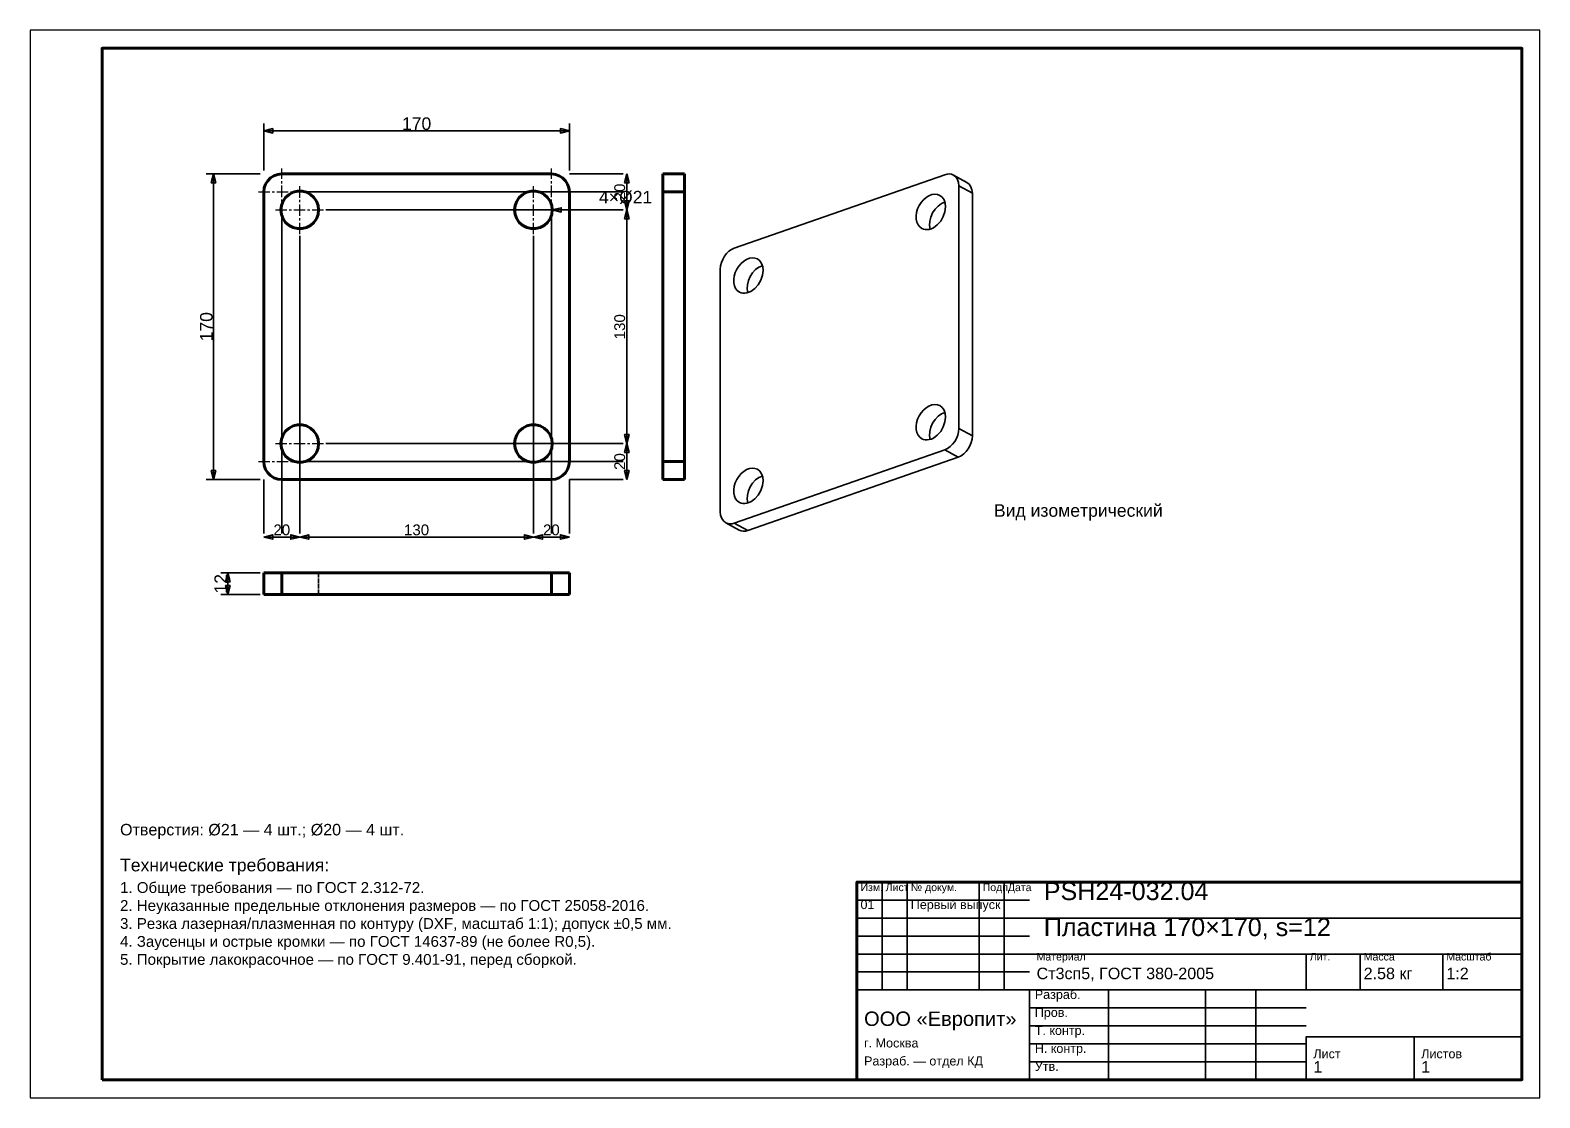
# Model space of a CAD drawing. Header units: millimetres. Extents: x 0 to 420, y 0 to 297.
import ezdxf
from ezdxf.enums import TextEntityAlignment as Align

# ---------------------------------------------------------------- set-up
doc = ezdxf.new("R2010")
doc.units = ezdxf.units.MM
doc.linetypes.add('CENTER', pattern=[5.08, 3.175, -0.635, 0.635, -0.635])
doc.linetypes.add('DASHED', pattern=[1.524, 1.27, -0.254])
doc.styles.add('GOST', font='Arial')

msp = doc.modelspace()

# ---------------------------------------------------------------- linework, layer by layer
at = {"color": 7, "lineweight": 35}
for p, q in [((65, 258), (65, 271)), ((65, 269), (150, 269)), ((150, 258), (150, 271)), ((64, 257), (49, 257)), ((51, 172), (51, 257)), ((150, 257), (165, 257)), ((165, 257), (164, 257)), ((166, 247), (166, 257)), ((77, 252), (165, 252)), ((152, 252), (165, 252)), ((70, 245), (70, 157)), ((82.25, 247), (165, 247)), ((145, 245), (145, 157)), ((145.25, 247), (157.25, 247)), ((147.25, 247), (165, 247)), ((157.25, 247), (162.25, 247)), ((165, 247), (164, 247)), ((165, 247), (164, 247)), ((166, 182), (166, 247)), ((75, 239.75), (75, 157)), ((140, 239.75), (140, 157)), ((82.25, 182), (165, 182)), ((147.25, 182), (165, 182)), ((165, 182), (164, 182)), ((165, 182), (164, 182)), ((166, 172), (166, 182)), ((77, 177), (165, 177)), ((152, 177), (165, 177)), ((75, 174.75), (75, 157)), ((140, 174.75), (140, 157)), ((64, 172), (49, 172)), ((65, 172), (65, 157)), ((70, 170), (70, 157)), ((145, 170), (145, 157)), ((150, 172), (150, 157)), ((150, 172), (165, 172)), ((165, 172), (164, 172)), ((65, 157), (65, 158)), ((65, 156), (75, 156)), ((75, 157), (75, 158)), ((75, 157), (75, 158)), ((75, 156), (140, 156)), ((140, 157), (140, 158)), ((140, 157), (140, 158)), ((140, 156), (150, 156)), ((150, 157), (150, 158)), ((64, 146), (53, 146)), ((55, 140), (55, 146)), ((64, 140), (53, 140)), ((237, 30), (237, 60)), ((244, 30), (244, 60)), ((264, 30), (264, 60)), ((271, 30), (271, 60)), ((230, 55), (278, 55)), ((230, 50), (278, 50)), ((278, 50), (415, 50)), ((230, 45), (278, 45)), ((230, 40), (278, 40)), ((278, 40), (415, 40)), ((355, 30), (355, 40)), ((370, 30), (370, 40)), ((393, 30), (393, 40)), ((230, 35), (278, 35)), ((230, 30), (278, 30)), ((278, 30), (415, 30)), ((300, 5), (300, 30)), ((327, 5), (327, 30)), ((341, 5), (341, 30)), ((278, 25), (355, 25)), ((278, 20), (355, 20)), ((355, 17), (415, 17)), ((278, 15), (355, 15)), ((278, 10), (355, 10))]:
    msp.add_line(p, q, dxfattribs=at)
at = {"color": 1, "lineweight": 70}
for p, q in [((67.83, 256.5), (66.88, 255.91)), ((68.89, 256.87), (67.83, 256.5)), ((70, 257), (68.89, 256.87)), ((145, 257), (70, 257)), ((146.11, 256.87), (145, 257)), ((147.17, 256.5), (146.11, 256.87)), ((148.12, 255.91), (147.17, 256.5)), ((176, 257), (182, 257)), ((176, 256.97), (176, 257)), ((176, 256.87), (176, 256.97)), ((176, 256.72), (176, 256.87)), ((176, 256.5), (176, 256.72)), ((176, 256.23), (176, 256.5)), ((176, 255.91), (176, 256.23)), ((182, 257), (182, 256.97)), ((182, 256.97), (182, 256.87)), ((182, 256.87), (182, 256.72)), ((182, 256.72), (182, 256.5)), ((182, 256.5), (182, 256.23)), ((182, 256.23), (182, 255.91)), ((65.13, 253.11), (65, 252)), ((65, 252), (65, 177)), ((65.5, 254.17), (65.13, 253.11)), ((66.09, 255.12), (65.5, 254.17)), ((66.88, 255.91), (66.09, 255.12)), ((74.37, 252.21), (73.14, 251.91)), ((75.63, 252.21), (74.37, 252.21)), ((76.86, 251.91), (75.63, 252.21)), ((139.37, 252.21), (138.14, 251.91)), ((140.63, 252.21), (139.37, 252.21)), ((141.86, 251.91), (140.63, 252.21)), ((148.91, 255.12), (148.12, 255.91)), ((149.5, 254.17), (148.91, 255.12)), ((149.87, 253.11), (149.5, 254.17)), ((150, 252), (149.87, 253.11)), ((150, 177), (150, 252)), ((176, 255.54), (176, 255.91)), ((176, 255.12), (176, 255.54)), ((176, 254.66), (176, 255.12)), ((176, 254.17), (176, 254.66)), ((176, 253.65), (176, 254.17)), ((176, 253.11), (176, 253.65)), ((176, 252.56), (176, 253.11)), ((176, 252), (176, 252.56)), ((176, 177), (176, 252)), ((182, 252), (176, 252)), ((182, 255.91), (182, 255.54)), ((182, 255.54), (182, 255.12)), ((182, 255.12), (182, 254.66)), ((182, 254.66), (182, 254.17)), ((182, 254.17), (182, 253.65)), ((182, 253.65), (182, 253.11)), ((182, 253.11), (182, 252.56)), ((182, 252.56), (182, 252)), ((182, 177), (182, 252)), ((69.9, 248.26), (69.75, 247)), ((70.35, 249.44), (69.9, 248.26)), ((71.07, 250.48), (70.35, 249.44)), ((72.02, 251.32), (71.07, 250.48)), ((73.14, 251.91), (72.02, 251.32)), ((77.98, 251.32), (76.86, 251.91)), ((78.93, 250.48), (77.98, 251.32)), ((79.65, 249.44), (78.93, 250.48)), ((80.1, 248.26), (79.65, 249.44)), ((80.25, 247), (80.1, 248.26)), ((134.9, 248.26), (134.75, 247)), ((135.35, 249.44), (134.9, 248.26)), ((136.07, 250.48), (135.35, 249.44)), ((137.02, 251.32), (136.07, 250.48)), ((138.14, 251.91), (137.02, 251.32)), ((142.98, 251.32), (141.86, 251.91)), ((143.93, 250.48), (142.98, 251.32)), ((144.65, 249.44), (143.93, 250.48)), ((145.1, 248.26), (144.65, 249.44)), ((145.25, 247), (145.1, 248.26)), ((69.75, 247), (69.9, 245.74)), ((69.9, 245.74), (70.35, 244.56)), ((70.35, 244.56), (71.07, 243.52)), ((78.93, 243.52), (79.65, 244.56)), ((79.65, 244.56), (80.1, 245.74)), ((80.1, 245.74), (80.25, 247)), ((134.75, 247), (134.9, 245.74)), ((134.9, 245.74), (135.35, 244.56)), ((135.35, 244.56), (136.07, 243.52)), ((143.93, 243.52), (144.65, 244.56)), ((144.65, 244.56), (145.1, 245.74)), ((145.1, 245.74), (145.25, 247)), ((71.07, 243.52), (72.02, 242.68)), ((72.02, 242.68), (73.14, 242.09)), ((73.14, 242.09), (74.37, 241.79)), ((74.37, 241.79), (75.63, 241.79)), ((75.63, 241.79), (76.86, 242.09)), ((76.86, 242.09), (77.98, 242.68)), ((77.98, 242.68), (78.93, 243.52)), ((136.07, 243.52), (137.02, 242.68)), ((137.02, 242.68), (138.14, 242.09)), ((138.14, 242.09), (139.37, 241.79)), ((139.37, 241.79), (140.63, 241.79)), ((140.63, 241.79), (141.86, 242.09)), ((141.86, 242.09), (142.98, 242.68)), ((142.98, 242.68), (143.93, 243.52)), ((71.07, 185.48), (70.35, 184.44)), ((72.02, 186.32), (71.07, 185.48)), ((73.14, 186.91), (72.02, 186.32)), ((74.37, 187.21), (73.14, 186.91)), ((75.63, 187.21), (74.37, 187.21)), ((76.86, 186.91), (75.63, 187.21)), ((77.98, 186.32), (76.86, 186.91)), ((78.93, 185.48), (77.98, 186.32)), ((79.65, 184.44), (78.93, 185.48)), ((136.07, 185.48), (135.35, 184.44)), ((137.02, 186.32), (136.07, 185.48)), ((138.14, 186.91), (137.02, 186.32)), ((139.37, 187.21), (138.14, 186.91)), ((140.63, 187.21), (139.37, 187.21)), ((141.86, 186.91), (140.63, 187.21)), ((142.98, 186.32), (141.86, 186.91)), ((143.93, 185.48), (142.98, 186.32)), ((144.65, 184.44), (143.93, 185.48)), ((69.9, 183.26), (69.75, 182)), ((69.75, 182), (69.9, 180.74)), ((70.35, 184.44), (69.9, 183.26)), ((69.9, 180.74), (70.35, 179.56)), ((80.1, 183.26), (79.65, 184.44)), ((79.65, 179.56), (80.1, 180.74)), ((80.25, 182), (80.1, 183.26)), ((80.1, 180.74), (80.25, 182)), ((134.9, 183.26), (134.75, 182)), ((134.75, 182), (134.9, 180.74)), ((135.35, 184.44), (134.9, 183.26)), ((134.9, 180.74), (135.35, 179.56)), ((145.1, 183.26), (144.65, 184.44)), ((144.65, 179.56), (145.1, 180.74)), ((145.25, 182), (145.1, 183.26)), ((145.1, 180.74), (145.25, 182)), ((65, 177), (65.13, 175.89)), ((70.35, 179.56), (71.07, 178.52)), ((71.07, 178.52), (72.02, 177.68)), ((72.02, 177.68), (73.14, 177.09)), ((73.14, 177.09), (74.37, 176.79)), ((74.37, 176.79), (75.63, 176.79)), ((75.63, 176.79), (76.86, 177.09)), ((76.86, 177.09), (77.98, 177.68)), ((77.98, 177.68), (78.93, 178.52)), ((78.93, 178.52), (79.65, 179.56)), ((135.35, 179.56), (136.07, 178.52)), ((136.07, 178.52), (137.02, 177.68)), ((137.02, 177.68), (138.14, 177.09)), ((138.14, 177.09), (139.37, 176.79)), ((139.37, 176.79), (140.63, 176.79)), ((140.63, 176.79), (141.86, 177.09)), ((141.86, 177.09), (142.98, 177.68)), ((142.98, 177.68), (143.93, 178.52)), ((143.93, 178.52), (144.65, 179.56)), ((149.87, 175.89), (150, 177)), ((176, 176.44), (176, 177)), ((176, 177), (182, 177)), ((176, 175.89), (176, 176.44)), ((182, 177), (182, 176.44)), ((182, 176.44), (182, 175.89)), ((65.13, 175.89), (65.5, 174.83)), ((65.5, 174.83), (66.09, 173.88)), ((66.09, 173.88), (66.88, 173.09)), ((66.88, 173.09), (67.83, 172.5)), ((67.83, 172.5), (68.89, 172.13)), ((146.11, 172.13), (147.17, 172.5)), ((147.17, 172.5), (148.12, 173.09)), ((148.12, 173.09), (148.91, 173.88)), ((148.91, 173.88), (149.5, 174.83)), ((149.5, 174.83), (149.87, 175.89)), ((176, 175.35), (176, 175.89)), ((176, 174.83), (176, 175.35)), ((176, 174.34), (176, 174.83)), ((176, 173.88), (176, 174.34)), ((176, 173.46), (176, 173.88)), ((176, 173.09), (176, 173.46)), ((176, 172.77), (176, 173.09)), ((176, 172.5), (176, 172.77)), ((176, 172.28), (176, 172.5)), ((176, 172.13), (176, 172.28)), ((182, 175.89), (182, 175.35)), ((182, 175.35), (182, 174.83)), ((182, 174.83), (182, 174.34)), ((182, 174.34), (182, 173.88)), ((182, 173.88), (182, 173.46)), ((182, 173.46), (182, 173.09)), ((182, 173.09), (182, 172.77)), ((182, 172.77), (182, 172.5)), ((182, 172.5), (182, 172.28)), ((182, 172.28), (182, 172.13)), ((68.89, 172.13), (70, 172)), ((70, 172), (145, 172)), ((145, 172), (146.11, 172.13)), ((176, 172.03), (176, 172.13)), ((176, 172), (176, 172.03)), ((182, 172), (176, 172)), ((182, 172.13), (182, 172.03)), ((182, 172.03), (182, 172)), ((65, 146), (65.03, 146)), ((65, 140), (65, 146)), ((65.03, 146), (65.13, 146)), ((65.13, 146), (65.28, 146)), ((65.28, 146), (65.5, 146)), ((65.5, 146), (65.77, 146)), ((65.77, 146), (66.09, 146)), ((66.09, 146), (66.46, 146)), ((66.46, 146), (66.88, 146)), ((66.88, 146), (67.34, 146)), ((67.34, 146), (67.83, 146)), ((67.83, 146), (68.35, 146)), ((68.35, 146), (68.89, 146)), ((68.89, 146), (69.44, 146)), ((69.44, 146), (70, 146)), ((70, 146), (145, 146)), ((70, 146), (70, 140)), ((145, 146), (145.56, 146)), ((145, 140), (145, 146)), ((145.56, 146), (146.11, 146)), ((146.11, 146), (146.65, 146)), ((146.65, 146), (147.17, 146)), ((147.17, 146), (147.66, 146)), ((147.66, 146), (148.12, 146)), ((148.12, 146), (148.54, 146)), ((148.54, 146), (148.91, 146)), ((148.91, 146), (149.23, 146)), ((149.23, 146), (149.5, 146)), ((149.5, 146), (149.72, 146)), ((149.72, 146), (149.87, 146)), ((149.87, 146), (149.97, 146)), ((149.97, 146), (150, 146)), ((150, 146), (150, 140)), ((65.03, 140), (65, 140)), ((65.13, 140), (65.03, 140)), ((65.28, 140), (65.13, 140)), ((65.5, 140), (65.28, 140)), ((65.77, 140), (65.5, 140)), ((66.09, 140), (65.77, 140)), ((66.46, 140), (66.09, 140)), ((66.88, 140), (66.46, 140)), ((67.34, 140), (66.88, 140)), ((67.83, 140), (67.34, 140)), ((68.35, 140), (67.83, 140)), ((68.89, 140), (68.35, 140)), ((69.44, 140), (68.89, 140)), ((70, 140), (69.44, 140)), ((70, 140), (145, 140)), ((145.56, 140), (145, 140)), ((146.11, 140), (145.56, 140)), ((146.65, 140), (146.11, 140)), ((147.17, 140), (146.65, 140)), ((147.66, 140), (147.17, 140)), ((148.12, 140), (147.66, 140)), ((148.54, 140), (148.12, 140)), ((148.91, 140), (148.54, 140)), ((149.23, 140), (148.91, 140)), ((149.5, 140), (149.23, 140)), ((149.72, 140), (149.5, 140)), ((149.87, 140), (149.72, 140)), ((149.97, 140), (149.87, 140)), ((150, 140), (149.97, 140))]:
    msp.add_line(p, q, dxfattribs=at)
at = {"color": 5, "linetype": 'DASHED', "lineweight": 35}
for p, q in [((66.88, 255.91), (67.83, 256.5)), ((67.83, 256.5), (68.89, 256.87)), ((68.89, 256.87), (70, 257)), ((145, 257), (70, 257)), ((145, 257), (146.11, 256.87)), ((146.11, 256.87), (147.17, 256.5)), ((147.17, 256.5), (148.12, 255.91)), ((176, 257), (176, 256.97)), ((182, 257), (176, 257)), ((176, 256.97), (176, 256.87)), ((176, 256.87), (176, 256.72)), ((176, 256.72), (176, 256.5)), ((176, 256.5), (176, 256.23)), ((176, 256.23), (176, 255.91)), ((182, 256.97), (182, 257)), ((182, 256.87), (182, 256.97)), ((182, 256.72), (182, 256.87)), ((182, 256.5), (182, 256.72)), ((182, 256.23), (182, 256.5)), ((182, 255.91), (182, 256.23)), ((65, 252), (65.13, 253.11)), ((65, 252), (65, 177)), ((65.13, 253.11), (65.5, 254.17)), ((65.5, 254.17), (66.09, 255.12)), ((66.09, 255.12), (66.88, 255.91)), ((73.14, 251.91), (74.37, 252.21)), ((74.37, 252.21), (75.63, 252.21)), ((75.63, 252.21), (76.86, 251.91)), ((138.14, 251.91), (139.37, 252.21)), ((139.37, 252.21), (140.63, 252.21)), ((140.63, 252.21), (141.86, 251.91)), ((148.12, 255.91), (148.91, 255.12)), ((148.91, 255.12), (149.5, 254.17)), ((149.5, 254.17), (149.87, 253.11)), ((149.87, 253.11), (150, 252)), ((150, 177), (150, 252)), ((176, 255.91), (176, 255.54)), ((176, 255.54), (176, 255.12)), ((176, 255.12), (176, 254.66)), ((176, 254.66), (176, 254.17)), ((176, 254.17), (176, 253.65)), ((176, 253.65), (176, 253.11)), ((176, 253.11), (176, 252.56)), ((176, 252.56), (176, 252)), ((176, 252.12), (176, 252.25)), ((176, 252.25), (176, 252.22)), ((176, 252.12), (176, 252.25)), ((176, 252.25), (176, 252.22)), ((176, 252.22), (176, 252.12)), ((176, 252.22), (176, 252.12)), ((176, 251.73), (176, 252.12)), ((176, 252.12), (176, 251.96)), ((176, 251.73), (176, 252.12)), ((176, 252.12), (176, 251.96)), ((176, 252), (176, 177)), ((182, 255.54), (182, 255.91)), ((182, 255.12), (182, 255.54)), ((182, 254.66), (182, 255.12)), ((182, 254.17), (182, 254.66)), ((182, 253.65), (182, 254.17)), ((182, 253.11), (182, 253.65)), ((182, 252.56), (182, 253.11)), ((182, 252), (182, 252.56)), ((182, 252.22), (182, 252.25)), ((182, 252.25), (182, 252.12)), ((182, 252.22), (182, 252.25)), ((182, 252.25), (182, 252.12)), ((182, 252.12), (182, 252.22)), ((182, 252.12), (182, 252.22)), ((182, 251.96), (182, 252.12)), ((182, 252.12), (182, 251.73)), ((182, 251.96), (182, 252.12)), ((182, 252.12), (182, 251.73)), ((182, 252), (182, 177)), ((69.75, 247), (69.9, 248.26)), ((69.9, 248.26), (70.35, 249.44)), ((70.35, 249.44), (71.07, 250.48)), ((71.07, 250.48), (72.02, 251.32)), ((72.02, 251.32), (73.14, 251.91)), ((76.86, 251.91), (77.98, 251.32)), ((77.98, 251.32), (78.93, 250.48)), ((78.93, 250.48), (79.65, 249.44)), ((79.65, 249.44), (80.1, 248.26)), ((80.1, 248.26), (80.25, 247)), ((134.75, 247), (134.9, 248.26)), ((134.9, 248.26), (135.35, 249.44)), ((135.35, 249.44), (136.07, 250.48)), ((136.07, 250.48), (137.02, 251.32)), ((137.02, 251.32), (138.14, 251.91)), ((141.86, 251.91), (142.98, 251.32)), ((142.98, 251.32), (143.93, 250.48)), ((143.93, 250.48), (144.65, 249.44)), ((144.65, 249.44), (145.1, 248.26)), ((145.1, 248.26), (145.25, 247)), ((176, 251.96), (176, 251.73)), ((176, 251.96), (176, 251.73)), ((176, 251.1), (176, 251.73)), ((176, 251.73), (176, 251.45)), ((176, 251.1), (176, 251.73)), ((176, 251.73), (176, 251.45)), ((176, 251.45), (176, 251.1)), ((176, 251.45), (176, 251.1)), ((176, 250.27), (176, 251.1)), ((176, 251.1), (176, 250.71)), ((176, 250.27), (176, 251.1)), ((176, 251.1), (176, 250.71)), ((176, 250.71), (176, 250.27)), ((176, 250.71), (176, 250.27)), ((176, 249.28), (176, 250.27)), ((176, 250.27), (176, 249.79)), ((176, 249.28), (176, 250.27)), ((176, 250.27), (176, 249.79)), ((176, 249.79), (176, 249.28)), ((176, 249.79), (176, 249.28)), ((176, 248.17), (176, 249.28)), ((176, 249.28), (176, 248.73)), ((176, 248.17), (176, 249.28)), ((176, 249.28), (176, 248.73)), ((176, 248.73), (176, 248.17)), ((176, 248.73), (176, 248.17)), ((176, 247), (176, 248.17)), ((176, 248.17), (176, 247.59)), ((176, 247), (176, 248.17)), ((176, 248.17), (176, 247.59)), ((182, 251.73), (182, 251.96)), ((182, 251.73), (182, 251.96)), ((182, 251.45), (182, 251.73)), ((182, 251.73), (182, 251.1)), ((182, 251.45), (182, 251.73)), ((182, 251.73), (182, 251.1)), ((182, 251.1), (182, 251.45)), ((182, 251.1), (182, 251.45)), ((182, 250.71), (182, 251.1)), ((182, 251.1), (182, 250.27)), ((182, 250.71), (182, 251.1)), ((182, 251.1), (182, 250.27)), ((182, 250.27), (182, 250.71)), ((182, 250.27), (182, 250.71)), ((182, 249.79), (182, 250.27)), ((182, 250.27), (182, 249.28)), ((182, 249.79), (182, 250.27)), ((182, 250.27), (182, 249.28)), ((182, 249.28), (182, 249.79)), ((182, 249.28), (182, 249.79)), ((182, 248.73), (182, 249.28)), ((182, 249.28), (182, 248.17)), ((182, 248.73), (182, 249.28)), ((182, 249.28), (182, 248.17)), ((182, 248.17), (182, 248.73)), ((182, 248.17), (182, 248.73)), ((182, 247.59), (182, 248.17)), ((182, 248.17), (182, 247)), ((182, 247.59), (182, 248.17)), ((182, 248.17), (182, 247)), ((69.9, 245.74), (69.75, 247)), ((70.35, 244.56), (69.9, 245.74)), ((71.07, 243.52), (70.35, 244.56)), ((79.65, 244.56), (78.93, 243.52)), ((80.1, 245.74), (79.65, 244.56)), ((80.25, 247), (80.1, 245.74)), ((134.9, 245.74), (134.75, 247)), ((135.35, 244.56), (134.9, 245.74)), ((136.07, 243.52), (135.35, 244.56)), ((144.65, 244.56), (143.93, 243.52)), ((145.1, 245.74), (144.65, 244.56)), ((145.25, 247), (145.1, 245.74)), ((176, 247.59), (176, 247)), ((176, 247.59), (176, 247)), ((176, 247), (176, 246.41)), ((176, 245.83), (176, 247)), ((176, 247), (176, 246.41)), ((176, 245.83), (176, 247)), ((176, 246.41), (176, 245.83)), ((176, 246.41), (176, 245.83)), ((176, 245.83), (176, 245.27)), ((176, 244.72), (176, 245.83)), ((176, 245.83), (176, 245.27)), ((176, 244.72), (176, 245.83)), ((176, 245.27), (176, 244.72)), ((176, 245.27), (176, 244.72)), ((176, 244.72), (176, 244.21)), ((176, 243.73), (176, 244.72)), ((176, 244.72), (176, 244.21)), ((176, 243.73), (176, 244.72)), ((176, 244.21), (176, 243.73)), ((176, 244.21), (176, 243.73)), ((176, 243.73), (176, 243.29)), ((176, 242.9), (176, 243.73)), ((176, 243.73), (176, 243.29)), ((176, 242.9), (176, 243.73)), ((182, 247), (182, 247.59)), ((182, 247), (182, 247.59)), ((182, 247), (182, 245.83)), ((182, 246.41), (182, 247)), ((182, 247), (182, 245.83)), ((182, 246.41), (182, 247)), ((182, 245.83), (182, 246.41)), ((182, 245.83), (182, 246.41)), ((182, 245.83), (182, 244.72)), ((182, 245.27), (182, 245.83)), ((182, 245.83), (182, 244.72)), ((182, 245.27), (182, 245.83)), ((182, 244.72), (182, 245.27)), ((182, 244.72), (182, 245.27)), ((182, 244.72), (182, 243.73)), ((182, 244.21), (182, 244.72)), ((182, 244.72), (182, 243.73)), ((182, 244.21), (182, 244.72)), ((182, 243.73), (182, 244.21)), ((182, 243.73), (182, 244.21)), ((182, 243.73), (182, 242.9)), ((182, 243.29), (182, 243.73)), ((182, 243.73), (182, 242.9)), ((182, 243.29), (182, 243.73)), ((72.02, 242.68), (71.07, 243.52)), ((73.14, 242.09), (72.02, 242.68)), ((74.37, 241.79), (73.14, 242.09)), ((75.63, 241.79), (74.37, 241.79)), ((76.86, 242.09), (75.63, 241.79)), ((77.98, 242.68), (76.86, 242.09)), ((78.93, 243.52), (77.98, 242.68)), ((137.02, 242.68), (136.07, 243.52)), ((138.14, 242.09), (137.02, 242.68)), ((139.37, 241.79), (138.14, 242.09)), ((140.63, 241.79), (139.37, 241.79)), ((141.86, 242.09), (140.63, 241.79)), ((142.98, 242.68), (141.86, 242.09)), ((143.93, 243.52), (142.98, 242.68)), ((176, 243.29), (176, 242.9)), ((176, 243.29), (176, 242.9)), ((176, 242.9), (176, 242.55)), ((176, 242.27), (176, 242.9)), ((176, 242.9), (176, 242.55)), ((176, 242.27), (176, 242.9)), ((176, 242.55), (176, 242.27)), ((176, 242.55), (176, 242.27)), ((176, 242.27), (176, 242.04)), ((176, 241.88), (176, 242.27)), ((176, 242.27), (176, 242.04)), ((176, 241.88), (176, 242.27)), ((176, 242.04), (176, 241.88)), ((176, 242.04), (176, 241.88)), ((176, 241.88), (176, 241.78)), ((176, 241.75), (176, 241.88)), ((176, 241.88), (176, 241.78)), ((176, 241.75), (176, 241.88)), ((176, 241.78), (176, 241.75)), ((176, 241.78), (176, 241.75)), ((182, 242.9), (182, 243.29)), ((182, 242.9), (182, 243.29)), ((182, 242.9), (182, 242.27)), ((182, 242.55), (182, 242.9)), ((182, 242.9), (182, 242.27)), ((182, 242.55), (182, 242.9)), ((182, 242.27), (182, 242.55)), ((182, 242.27), (182, 242.55)), ((182, 242.27), (182, 241.88)), ((182, 242.04), (182, 242.27)), ((182, 242.27), (182, 241.88)), ((182, 242.04), (182, 242.27)), ((182, 241.88), (182, 242.04)), ((182, 241.88), (182, 242.04)), ((182, 241.88), (182, 241.75)), ((182, 241.78), (182, 241.88)), ((182, 241.88), (182, 241.75)), ((182, 241.78), (182, 241.88)), ((182, 241.75), (182, 241.78)), ((182, 241.75), (182, 241.78)), ((70.35, 184.44), (71.07, 185.48)), ((71.07, 185.48), (72.02, 186.32)), ((72.02, 186.32), (73.14, 186.91)), ((73.14, 186.91), (74.37, 187.21)), ((74.37, 187.21), (75.63, 187.21)), ((75.63, 187.21), (76.86, 186.91)), ((76.86, 186.91), (77.98, 186.32)), ((77.98, 186.32), (78.93, 185.48)), ((78.93, 185.48), (79.65, 184.44)), ((135.35, 184.44), (136.07, 185.48)), ((136.07, 185.48), (137.02, 186.32)), ((137.02, 186.32), (138.14, 186.91)), ((138.14, 186.91), (139.37, 187.21)), ((139.37, 187.21), (140.63, 187.21)), ((140.63, 187.21), (141.86, 186.91)), ((141.86, 186.91), (142.98, 186.32)), ((142.98, 186.32), (143.93, 185.48)), ((143.93, 185.48), (144.65, 184.44)), ((176, 187.12), (176, 187.25)), ((176, 187.25), (176, 187.22)), ((176, 187.12), (176, 187.25)), ((176, 187.25), (176, 187.22)), ((176, 187.22), (176, 187.12)), ((176, 187.22), (176, 187.12)), ((176, 186.73), (176, 187.12)), ((176, 187.12), (176, 186.96)), ((176, 186.73), (176, 187.12)), ((176, 187.12), (176, 186.96)), ((176, 186.96), (176, 186.73)), ((176, 186.96), (176, 186.73)), ((176, 186.1), (176, 186.73)), ((176, 186.73), (176, 186.45)), ((176, 186.1), (176, 186.73)), ((176, 186.73), (176, 186.45)), ((176, 186.45), (176, 186.1)), ((176, 186.45), (176, 186.1)), ((176, 185.27), (176, 186.1)), ((176, 186.1), (176, 185.71)), ((176, 185.27), (176, 186.1)), ((176, 186.1), (176, 185.71)), ((176, 185.71), (176, 185.27)), ((176, 185.71), (176, 185.27)), ((176, 184.28), (176, 185.27)), ((176, 185.27), (176, 184.79)), ((176, 184.28), (176, 185.27)), ((176, 185.27), (176, 184.79)), ((182, 187.22), (182, 187.25)), ((182, 187.25), (182, 187.12)), ((182, 187.22), (182, 187.25)), ((182, 187.25), (182, 187.12)), ((182, 187.12), (182, 187.22)), ((182, 187.12), (182, 187.22)), ((182, 186.96), (182, 187.12)), ((182, 187.12), (182, 186.73)), ((182, 186.96), (182, 187.12)), ((182, 187.12), (182, 186.73)), ((182, 186.73), (182, 186.96)), ((182, 186.73), (182, 186.96)), ((182, 186.45), (182, 186.73)), ((182, 186.73), (182, 186.1)), ((182, 186.45), (182, 186.73)), ((182, 186.73), (182, 186.1)), ((182, 186.1), (182, 186.45)), ((182, 186.1), (182, 186.45)), ((182, 185.71), (182, 186.1)), ((182, 186.1), (182, 185.27)), ((182, 185.71), (182, 186.1)), ((182, 186.1), (182, 185.27)), ((182, 185.27), (182, 185.71)), ((182, 185.27), (182, 185.71)), ((182, 184.79), (182, 185.27)), ((182, 185.27), (182, 184.28)), ((182, 184.79), (182, 185.27)), ((182, 185.27), (182, 184.28)), ((69.75, 182), (69.9, 183.26)), ((69.9, 180.74), (69.75, 182)), ((69.9, 183.26), (70.35, 184.44)), ((70.35, 179.56), (69.9, 180.74)), ((79.65, 184.44), (80.1, 183.26)), ((80.1, 180.74), (79.65, 179.56)), ((80.1, 183.26), (80.25, 182)), ((80.25, 182), (80.1, 180.74)), ((134.75, 182), (134.9, 183.26)), ((134.9, 180.74), (134.75, 182)), ((134.9, 183.26), (135.35, 184.44)), ((135.35, 179.56), (134.9, 180.74)), ((144.65, 184.44), (145.1, 183.26)), ((145.1, 180.74), (144.65, 179.56)), ((145.1, 183.26), (145.25, 182)), ((145.25, 182), (145.1, 180.74)), ((176, 184.79), (176, 184.28)), ((176, 184.79), (176, 184.28)), ((176, 183.17), (176, 184.28)), ((176, 184.28), (176, 183.73)), ((176, 183.17), (176, 184.28)), ((176, 184.28), (176, 183.73)), ((176, 183.73), (176, 183.17)), ((176, 183.73), (176, 183.17)), ((176, 182), (176, 183.17)), ((176, 183.17), (176, 182.59)), ((176, 182), (176, 183.17)), ((176, 183.17), (176, 182.59)), ((176, 182.59), (176, 182)), ((176, 182.59), (176, 182)), ((176, 182), (176, 181.41)), ((176, 180.83), (176, 182)), ((176, 182), (176, 181.41)), ((176, 180.83), (176, 182)), ((176, 181.41), (176, 180.83)), ((176, 181.41), (176, 180.83)), ((176, 180.83), (176, 180.27)), ((176, 179.72), (176, 180.83)), ((176, 180.83), (176, 180.27)), ((176, 179.72), (176, 180.83)), ((182, 184.28), (182, 184.79)), ((182, 184.28), (182, 184.79)), ((182, 183.73), (182, 184.28)), ((182, 184.28), (182, 183.17)), ((182, 183.73), (182, 184.28)), ((182, 184.28), (182, 183.17)), ((182, 183.17), (182, 183.73)), ((182, 183.17), (182, 183.73)), ((182, 182.59), (182, 183.17)), ((182, 183.17), (182, 182)), ((182, 182.59), (182, 183.17)), ((182, 183.17), (182, 182)), ((182, 182), (182, 182.59)), ((182, 182), (182, 182.59)), ((182, 182), (182, 180.83)), ((182, 181.41), (182, 182)), ((182, 182), (182, 180.83)), ((182, 181.41), (182, 182)), ((182, 180.83), (182, 181.41)), ((182, 180.83), (182, 181.41)), ((182, 180.83), (182, 179.72)), ((182, 180.27), (182, 180.83)), ((182, 180.83), (182, 179.72)), ((182, 180.27), (182, 180.83)), ((65.13, 175.89), (65, 177)), ((71.07, 178.52), (70.35, 179.56)), ((72.02, 177.68), (71.07, 178.52)), ((73.14, 177.09), (72.02, 177.68)), ((74.37, 176.79), (73.14, 177.09)), ((75.63, 176.79), (74.37, 176.79)), ((76.86, 177.09), (75.63, 176.79)), ((77.98, 177.68), (76.86, 177.09)), ((78.93, 178.52), (77.98, 177.68)), ((79.65, 179.56), (78.93, 178.52)), ((136.07, 178.52), (135.35, 179.56)), ((137.02, 177.68), (136.07, 178.52)), ((138.14, 177.09), (137.02, 177.68)), ((139.37, 176.79), (138.14, 177.09)), ((140.63, 176.79), (139.37, 176.79)), ((141.86, 177.09), (140.63, 176.79)), ((142.98, 177.68), (141.86, 177.09)), ((143.93, 178.52), (142.98, 177.68)), ((144.65, 179.56), (143.93, 178.52)), ((150, 177), (149.87, 175.89)), ((176, 180.27), (176, 179.72)), ((176, 180.27), (176, 179.72)), ((176, 179.72), (176, 179.21)), ((176, 178.73), (176, 179.72)), ((176, 179.72), (176, 179.21)), ((176, 178.73), (176, 179.72)), ((176, 179.21), (176, 178.73)), ((176, 179.21), (176, 178.73)), ((176, 178.73), (176, 178.29)), ((176, 177.9), (176, 178.73)), ((176, 178.73), (176, 178.29)), ((176, 177.9), (176, 178.73)), ((176, 178.29), (176, 177.9)), ((176, 178.29), (176, 177.9)), ((176, 177.9), (176, 177.55)), ((176, 177.27), (176, 177.9)), ((176, 177.9), (176, 177.55)), ((176, 177.27), (176, 177.9)), ((176, 177.55), (176, 177.27)), ((176, 177.55), (176, 177.27)), ((176, 177.27), (176, 177.04)), ((176, 176.88), (176, 177.27)), ((176, 177.27), (176, 177.04)), ((176, 176.88), (176, 177.27)), ((176, 177.04), (176, 176.88)), ((176, 177.04), (176, 176.88)), ((176, 177), (176, 176.44)), ((176, 176.88), (176, 176.78)), ((176, 176.75), (176, 176.88)), ((176, 176.88), (176, 176.78)), ((176, 176.75), (176, 176.88)), ((176, 176.78), (176, 176.75)), ((176, 176.78), (176, 176.75)), ((176, 176.44), (176, 175.89)), ((182, 179.72), (182, 180.27)), ((182, 179.72), (182, 180.27)), ((182, 179.72), (182, 178.73)), ((182, 179.21), (182, 179.72)), ((182, 179.72), (182, 178.73)), ((182, 179.21), (182, 179.72)), ((182, 178.73), (182, 179.21)), ((182, 178.73), (182, 179.21)), ((182, 178.73), (182, 177.9)), ((182, 178.29), (182, 178.73)), ((182, 178.73), (182, 177.9)), ((182, 178.29), (182, 178.73)), ((182, 177.9), (182, 178.29)), ((182, 177.9), (182, 178.29)), ((182, 177.9), (182, 177.27)), ((182, 177.55), (182, 177.9)), ((182, 177.9), (182, 177.27)), ((182, 177.55), (182, 177.9)), ((182, 177.27), (182, 177.55)), ((182, 177.27), (182, 177.55)), ((182, 177.27), (182, 176.88)), ((182, 177.04), (182, 177.27)), ((182, 177.27), (182, 176.88)), ((182, 177.04), (182, 177.27)), ((182, 176.88), (182, 177.04)), ((182, 176.88), (182, 177.04)), ((182, 176.44), (182, 177)), ((182, 176.88), (182, 176.75)), ((182, 176.78), (182, 176.88)), ((182, 176.88), (182, 176.75)), ((182, 176.78), (182, 176.88)), ((182, 176.75), (182, 176.78)), ((182, 176.75), (182, 176.78)), ((182, 175.89), (182, 176.44)), ((65.5, 174.83), (65.13, 175.89)), ((66.09, 173.88), (65.5, 174.83)), ((66.88, 173.09), (66.09, 173.88)), ((67.83, 172.5), (66.88, 173.09)), ((68.89, 172.13), (67.83, 172.5)), ((147.17, 172.5), (146.11, 172.13)), ((148.12, 173.09), (147.17, 172.5)), ((148.91, 173.88), (148.12, 173.09)), ((149.5, 174.83), (148.91, 173.88)), ((149.87, 175.89), (149.5, 174.83)), ((176, 175.89), (176, 175.35)), ((176, 175.35), (176, 174.83)), ((176, 174.83), (176, 174.34)), ((176, 174.34), (176, 173.88)), ((176, 173.88), (176, 173.46)), ((176, 173.46), (176, 173.09)), ((176, 173.09), (176, 172.77)), ((176, 172.77), (176, 172.5)), ((176, 172.5), (176, 172.28)), ((176, 172.28), (176, 172.13)), ((182, 175.35), (182, 175.89)), ((182, 174.83), (182, 175.35)), ((182, 174.34), (182, 174.83)), ((182, 173.88), (182, 174.34)), ((182, 173.46), (182, 173.88)), ((182, 173.09), (182, 173.46)), ((182, 172.77), (182, 173.09)), ((182, 172.5), (182, 172.77)), ((182, 172.28), (182, 172.5)), ((182, 172.13), (182, 172.28)), ((70, 172), (68.89, 172.13)), ((70, 172), (145, 172)), ((146.11, 172.13), (145, 172)), ((176, 172.13), (176, 172.03)), ((176, 172.03), (176, 172)), ((176, 172), (182, 172)), ((182, 172.03), (182, 172.13)), ((182, 172), (182, 172.03)), ((65.03, 146), (65, 146)), ((65, 146), (65, 140)), ((65.13, 146), (65.03, 146)), ((65.28, 146), (65.13, 146)), ((65.5, 146), (65.28, 146)), ((65.77, 146), (65.5, 146)), ((66.09, 146), (65.77, 146)), ((66.46, 146), (66.09, 146)), ((66.88, 146), (66.46, 146)), ((67.34, 146), (66.88, 146)), ((67.83, 146), (67.34, 146)), ((68.35, 146), (67.83, 146)), ((68.89, 146), (68.35, 146)), ((69.44, 146), (68.89, 146)), ((70, 146), (69.44, 146)), ((69.88, 146), (69.75, 146)), ((69.75, 146), (69.88, 146)), ((69.88, 146), (69.75, 146)), ((69.75, 146), (69.88, 146)), ((70.27, 146), (69.88, 146)), ((69.88, 146), (70.27, 146)), ((70.27, 146), (69.88, 146)), ((69.88, 146), (70.27, 146)), ((145, 146), (70, 146)), ((70.9, 146), (70.27, 146)), ((70.27, 146), (70.9, 146)), ((70.9, 146), (70.27, 146)), ((70.27, 146), (70.9, 146)), ((71.73, 146), (70.9, 146)), ((70.9, 146), (71.73, 146)), ((71.73, 146), (70.9, 146)), ((70.9, 146), (71.73, 146)), ((72.72, 146), (71.73, 146)), ((71.73, 146), (72.72, 146)), ((72.72, 146), (71.73, 146)), ((71.73, 146), (72.72, 146)), ((73.83, 146), (72.72, 146)), ((72.72, 146), (73.83, 146)), ((73.83, 146), (72.72, 146)), ((72.72, 146), (73.83, 146)), ((75, 146), (73.83, 146)), ((73.83, 146), (75, 146)), ((75, 146), (73.83, 146)), ((73.83, 146), (75, 146)), ((76.17, 146), (75, 146)), ((75, 146), (76.17, 146)), ((76.17, 146), (75, 146)), ((75, 146), (76.17, 146)), ((77.28, 146), (76.17, 146)), ((76.17, 146), (77.28, 146)), ((77.28, 146), (76.17, 146)), ((76.17, 146), (77.28, 146)), ((78.27, 146), (77.28, 146)), ((77.28, 146), (78.27, 146)), ((78.27, 146), (77.28, 146)), ((77.28, 146), (78.27, 146)), ((79.1, 146), (78.27, 146)), ((78.27, 146), (79.1, 146)), ((79.1, 146), (78.27, 146)), ((78.27, 146), (79.1, 146)), ((79.73, 146), (79.1, 146)), ((79.1, 146), (79.73, 146)), ((79.73, 146), (79.1, 146)), ((79.1, 146), (79.73, 146)), ((80.12, 146), (79.73, 146)), ((79.73, 146), (80.12, 146)), ((80.12, 146), (79.73, 146)), ((79.73, 146), (80.12, 146)), ((80.25, 146), (80.12, 146)), ((80.12, 146), (80.25, 146)), ((80.25, 146), (80.12, 146)), ((80.12, 146), (80.25, 146)), ((80.25, 146), (80.25, 140)), ((80.25, 146), (80.25, 140)), ((134.88, 146), (134.75, 146)), ((134.75, 146), (134.88, 146)), ((134.88, 146), (134.75, 146)), ((134.75, 146), (134.88, 146)), ((135.27, 146), (134.88, 146)), ((134.88, 146), (135.27, 146)), ((135.27, 146), (134.88, 146)), ((134.88, 146), (135.27, 146)), ((135.9, 146), (135.27, 146)), ((135.27, 146), (135.9, 146)), ((135.9, 146), (135.27, 146)), ((135.27, 146), (135.9, 146)), ((136.73, 146), (135.9, 146)), ((135.9, 146), (136.73, 146)), ((136.73, 146), (135.9, 146)), ((135.9, 146), (136.73, 146)), ((137.72, 146), (136.73, 146)), ((136.73, 146), (137.72, 146)), ((137.72, 146), (136.73, 146)), ((136.73, 146), (137.72, 146)), ((138.83, 146), (137.72, 146)), ((137.72, 146), (138.83, 146)), ((138.83, 146), (137.72, 146)), ((137.72, 146), (138.83, 146)), ((140, 146), (138.83, 146)), ((138.83, 146), (140, 146)), ((140, 146), (138.83, 146)), ((138.83, 146), (140, 146)), ((141.17, 146), (140, 146)), ((140, 146), (141.17, 146)), ((141.17, 146), (140, 146)), ((140, 146), (141.17, 146)), ((142.28, 146), (141.17, 146)), ((141.17, 146), (142.28, 146)), ((142.28, 146), (141.17, 146)), ((141.17, 146), (142.28, 146)), ((143.27, 146), (142.28, 146)), ((142.28, 146), (143.27, 146)), ((143.27, 146), (142.28, 146)), ((142.28, 146), (143.27, 146)), ((144.1, 146), (143.27, 146)), ((143.27, 146), (144.1, 146)), ((144.1, 146), (143.27, 146)), ((143.27, 146), (144.1, 146)), ((144.73, 146), (144.1, 146)), ((144.1, 146), (144.73, 146)), ((144.73, 146), (144.1, 146)), ((144.1, 146), (144.73, 146)), ((145.12, 146), (144.73, 146)), ((144.73, 146), (145.12, 146)), ((145.12, 146), (144.73, 146)), ((144.73, 146), (145.12, 146)), ((145.56, 146), (145, 146)), ((145.25, 146), (145.12, 146)), ((145.12, 146), (145.25, 146)), ((145.25, 146), (145.12, 146)), ((145.12, 146), (145.25, 146)), ((145.25, 146), (145.25, 140)), ((145.25, 146), (145.25, 140)), ((146.11, 146), (145.56, 146)), ((146.65, 146), (146.11, 146)), ((147.17, 146), (146.65, 146)), ((147.66, 146), (147.17, 146)), ((148.12, 146), (147.66, 146)), ((148.54, 146), (148.12, 146)), ((148.91, 146), (148.54, 146)), ((149.23, 146), (148.91, 146)), ((149.5, 146), (149.23, 146)), ((149.72, 146), (149.5, 146)), ((149.87, 146), (149.72, 146)), ((149.97, 146), (149.87, 146)), ((150, 146), (149.97, 146)), ((150, 140), (150, 146)), ((65, 140), (65.03, 140)), ((65.03, 140), (65.13, 140)), ((65.13, 140), (65.28, 140)), ((65.28, 140), (65.5, 140)), ((65.5, 140), (65.77, 140)), ((65.77, 140), (66.09, 140)), ((66.09, 140), (66.46, 140)), ((66.46, 140), (66.88, 140)), ((66.88, 140), (67.34, 140)), ((67.34, 140), (67.83, 140)), ((67.83, 140), (68.35, 140)), ((68.35, 140), (68.89, 140)), ((68.89, 140), (69.44, 140)), ((69.44, 140), (70, 140)), ((69.88, 140), (69.75, 140)), ((69.75, 140), (69.88, 140)), ((69.88, 140), (69.75, 140)), ((69.75, 140), (69.88, 140)), ((70.27, 140), (69.88, 140)), ((69.88, 140), (70.27, 140)), ((70.27, 140), (69.88, 140)), ((69.88, 140), (70.27, 140)), ((145, 140), (70, 140)), ((70.9, 140), (70.27, 140)), ((70.27, 140), (70.9, 140)), ((70.9, 140), (70.27, 140)), ((70.27, 140), (70.9, 140)), ((71.73, 140), (70.9, 140)), ((70.9, 140), (71.73, 140)), ((71.73, 140), (70.9, 140)), ((70.9, 140), (71.73, 140)), ((72.72, 140), (71.73, 140)), ((71.73, 140), (72.72, 140)), ((72.72, 140), (71.73, 140)), ((71.73, 140), (72.72, 140)), ((73.83, 140), (72.72, 140)), ((72.72, 140), (73.83, 140)), ((73.83, 140), (72.72, 140)), ((72.72, 140), (73.83, 140)), ((75, 140), (73.83, 140)), ((73.83, 140), (75, 140)), ((75, 140), (73.83, 140)), ((73.83, 140), (75, 140)), ((76.17, 140), (75, 140)), ((75, 140), (76.17, 140)), ((76.17, 140), (75, 140)), ((75, 140), (76.17, 140)), ((77.28, 140), (76.17, 140)), ((76.17, 140), (77.28, 140)), ((77.28, 140), (76.17, 140)), ((76.17, 140), (77.28, 140)), ((78.27, 140), (77.28, 140)), ((77.28, 140), (78.27, 140)), ((78.27, 140), (77.28, 140)), ((77.28, 140), (78.27, 140)), ((79.1, 140), (78.27, 140)), ((78.27, 140), (79.1, 140)), ((79.1, 140), (78.27, 140)), ((78.27, 140), (79.1, 140)), ((79.73, 140), (79.1, 140)), ((79.1, 140), (79.73, 140)), ((79.73, 140), (79.1, 140)), ((79.1, 140), (79.73, 140)), ((80.12, 140), (79.73, 140)), ((79.73, 140), (80.12, 140)), ((80.12, 140), (79.73, 140)), ((79.73, 140), (80.12, 140)), ((80.25, 140), (80.12, 140)), ((80.12, 140), (80.25, 140)), ((80.25, 140), (80.12, 140)), ((80.12, 140), (80.25, 140)), ((134.88, 140), (134.75, 140)), ((134.75, 140), (134.88, 140)), ((134.88, 140), (134.75, 140)), ((134.75, 140), (134.88, 140)), ((135.27, 140), (134.88, 140)), ((134.88, 140), (135.27, 140)), ((135.27, 140), (134.88, 140)), ((134.88, 140), (135.27, 140)), ((135.9, 140), (135.27, 140)), ((135.27, 140), (135.9, 140)), ((135.9, 140), (135.27, 140)), ((135.27, 140), (135.9, 140)), ((136.73, 140), (135.9, 140)), ((135.9, 140), (136.73, 140)), ((136.73, 140), (135.9, 140)), ((135.9, 140), (136.73, 140)), ((137.72, 140), (136.73, 140)), ((136.73, 140), (137.72, 140)), ((137.72, 140), (136.73, 140)), ((136.73, 140), (137.72, 140)), ((138.83, 140), (137.72, 140)), ((137.72, 140), (138.83, 140)), ((138.83, 140), (137.72, 140)), ((137.72, 140), (138.83, 140)), ((140, 140), (138.83, 140)), ((138.83, 140), (140, 140)), ((140, 140), (138.83, 140)), ((138.83, 140), (140, 140)), ((141.17, 140), (140, 140)), ((140, 140), (141.17, 140)), ((141.17, 140), (140, 140)), ((140, 140), (141.17, 140)), ((142.28, 140), (141.17, 140)), ((141.17, 140), (142.28, 140)), ((142.28, 140), (141.17, 140)), ((141.17, 140), (142.28, 140)), ((143.27, 140), (142.28, 140)), ((142.28, 140), (143.27, 140)), ((143.27, 140), (142.28, 140)), ((142.28, 140), (143.27, 140)), ((144.1, 140), (143.27, 140)), ((143.27, 140), (144.1, 140)), ((144.1, 140), (143.27, 140)), ((143.27, 140), (144.1, 140)), ((144.73, 140), (144.1, 140)), ((144.1, 140), (144.73, 140)), ((144.73, 140), (144.1, 140)), ((144.1, 140), (144.73, 140)), ((145.12, 140), (144.73, 140)), ((144.73, 140), (145.12, 140)), ((145.12, 140), (144.73, 140)), ((144.73, 140), (145.12, 140)), ((145, 140), (145.56, 140)), ((145.25, 140), (145.12, 140)), ((145.12, 140), (145.25, 140)), ((145.25, 140), (145.12, 140)), ((145.12, 140), (145.25, 140)), ((145.56, 140), (146.11, 140)), ((146.11, 140), (146.65, 140)), ((146.65, 140), (147.17, 140)), ((147.17, 140), (147.66, 140)), ((147.66, 140), (148.12, 140)), ((148.12, 140), (148.54, 140)), ((148.54, 140), (148.91, 140)), ((148.91, 140), (149.23, 140)), ((149.23, 140), (149.5, 140)), ((149.5, 140), (149.72, 140)), ((149.72, 140), (149.87, 140)), ((149.87, 140), (149.97, 140)), ((149.97, 140), (150, 140))]:
    msp.add_line(p, q, dxfattribs=at)
at = {"color": 4, "linetype": 'CENTER', "lineweight": 25}
for p, q in [((70, 245.5), (70, 258.5)), ((145, 245.5), (145, 258.5)), ((63.5, 252), (76.5, 252)), ((75, 240.25), (75, 253.75)), ((138.5, 252), (151.5, 252)), ((140, 240.25), (140, 253.75)), ((68.25, 247), (81.75, 247)), ((133.25, 247), (146.75, 247)), ((75, 175.25), (75, 188.75)), ((140, 175.25), (140, 188.75)), ((68.25, 182), (81.75, 182)), ((70, 170.5), (70, 183.5)), ((133.25, 182), (146.75, 182)), ((145, 170.5), (145, 183.5)), ((63.5, 177), (76.5, 177)), ((138.5, 177), (151.5, 177))]:
    msp.add_line(p, q, dxfattribs=at)
at = {"color": 1, "lineweight": 35}
for p, q in [((195.9, 236.39), (254.47, 256.8)), ((255.11, 256.96), (254.47, 256.8)), ((255.73, 257), (255.11, 256.96)), ((256.32, 256.91), (255.73, 257)), ((256.86, 256.69), (256.32, 256.91)), ((257.5, 256.2), (256.86, 256.69)), ((256.86, 256.69), (260.61, 254.65)), ((257.98, 255.5), (257.5, 256.2)), ((258.27, 254.64), (257.98, 255.5)), ((258.37, 253.66), (258.27, 254.64)), ((258.37, 253.66), (258.37, 186.16)), ((262.12, 251.62), (258.37, 253.66)), ((260.61, 254.65), (261.24, 254.16)), ((261.24, 254.16), (261.72, 253.46)), ((261.72, 253.46), (262.02, 252.6)), ((262.02, 252.6), (262.12, 251.62)), ((247.32, 248.21), (246.9, 247.27)), ((247.88, 249.07), (247.32, 248.21)), ((248.53, 249.83), (247.88, 249.07)), ((249.27, 250.47), (248.53, 249.83)), ((250.05, 250.95), (249.27, 250.47)), ((250.85, 251.25), (250.05, 250.95)), ((251.65, 251.37), (250.85, 251.25)), ((252.4, 251.31), (251.65, 251.37)), ((251.76, 247.2), (252.59, 248.08)), ((253.08, 251.05), (252.4, 251.31)), ((252.59, 248.08), (253.52, 248.76)), ((253.74, 250.53), (253.08, 251.05)), ((253.52, 248.76), (254.49, 249.18)), ((254.25, 249.8), (253.74, 250.53)), ((254.56, 248.9), (254.25, 249.8)), ((254.51, 246.51), (254.66, 247.87)), ((254.66, 247.87), (254.56, 248.9)), ((262.12, 251.62), (262.12, 184.12)), ((246.61, 246.31), (246.48, 245.35)), ((246.48, 245.35), (246.5, 244.43)), ((246.5, 244.43), (246.68, 243.59)), ((246.9, 247.27), (246.61, 246.31)), ((250.22, 242.71), (250.28, 243.85)), ((250.28, 243.85), (250.57, 245.02)), ((250.57, 245.02), (251.07, 246.16)), ((251.07, 246.16), (251.76, 247.2)), ((252.37, 242.83), (253.31, 243.89)), ((253.31, 243.89), (254.04, 245.15)), ((254.04, 245.15), (254.51, 246.51)), ((246.68, 243.59), (247.01, 242.86)), ((247.01, 242.86), (247.47, 242.26)), ((247.47, 242.26), (248.05, 241.83)), ((248.05, 241.83), (248.53, 241.63)), ((248.53, 241.63), (249.04, 241.52)), ((249.04, 241.52), (249.59, 241.51)), ((249.59, 241.51), (250.15, 241.59)), ((250.15, 241.59), (250.72, 241.77)), ((250.39, 241.66), (250.22, 242.71)), ((250.72, 241.77), (251.29, 242.04)), ((251.29, 242.04), (252.37, 242.83)), ((194.41, 235.52), (193.74, 234.87)), ((195.14, 236.03), (194.41, 235.52)), ((195.9, 236.39), (195.14, 236.03)), ((192.08, 231.43), (192, 230.52)), ((192.3, 232.35), (192.08, 231.43)), ((192.66, 233.25), (192.3, 232.35)), ((193.14, 234.11), (192.66, 233.25)), ((193.74, 234.87), (193.14, 234.11)), ((197.12, 231.38), (196.57, 230.51)), ((197.78, 232.14), (197.12, 231.38)), ((198.51, 232.78), (197.78, 232.14)), ((199.29, 233.25), (198.51, 232.78)), ((200.1, 233.56), (199.29, 233.25)), ((200.89, 233.68), (200.1, 233.56)), ((201.64, 233.61), (200.89, 233.68)), ((202.32, 233.36), (201.64, 233.61)), ((201.83, 230.39), (202.76, 231.06)), ((202.99, 232.84), (202.32, 233.36)), ((202.76, 231.06), (203.73, 231.49)), ((203.49, 232.11), (202.99, 232.84)), ((203.8, 231.21), (203.49, 232.11)), ((203.91, 230.18), (203.8, 231.21)), ((192, 163.02), (192, 230.52)), ((195.85, 228.61), (195.72, 227.65)), ((195.72, 227.65), (195.74, 226.73)), ((196.14, 229.58), (195.85, 228.61)), ((196.57, 230.51), (196.14, 229.58)), ((199.53, 226.16), (199.81, 227.33)), ((199.81, 227.33), (200.32, 228.47)), ((200.32, 228.47), (201, 229.51)), ((201, 229.51), (201.83, 230.39)), ((202.56, 226.2), (203.29, 227.46)), ((203.29, 227.46), (203.75, 228.82)), ((203.75, 228.82), (203.91, 230.18)), ((195.74, 226.73), (195.92, 225.89)), ((195.92, 225.89), (196.25, 225.16)), ((196.25, 225.16), (196.71, 224.57)), ((196.71, 224.57), (197.3, 224.14)), ((197.3, 224.14), (197.77, 223.94)), ((197.77, 223.94), (198.29, 223.83)), ((198.29, 223.83), (198.83, 223.82)), ((198.83, 223.82), (199.39, 223.9)), ((199.39, 223.9), (199.96, 224.08)), ((199.46, 225.01), (199.53, 226.16)), ((199.63, 223.96), (199.46, 225.01)), ((199.96, 224.08), (200.53, 224.35)), ((200.53, 224.35), (201.61, 225.13)), ((201.61, 225.13), (202.56, 226.2)), ((247.32, 189.7), (246.9, 188.77)), ((247.88, 190.57), (247.32, 189.7)), ((248.53, 191.33), (247.88, 190.57)), ((249.27, 191.96), (248.53, 191.33)), ((250.05, 192.44), (249.27, 191.96)), ((250.85, 192.75), (250.05, 192.44)), ((251.65, 192.87), (250.85, 192.75)), ((252.4, 192.8), (251.65, 192.87)), ((251.76, 188.7), (252.59, 189.58)), ((253.08, 192.55), (252.4, 192.8)), ((252.59, 189.58), (253.52, 190.25)), ((253.74, 192.03), (253.08, 192.55)), ((253.52, 190.25), (254.49, 190.68)), ((254.25, 191.3), (253.74, 192.03)), ((254.56, 190.4), (254.25, 191.3)), ((254.51, 188.01), (254.66, 189.36)), ((254.66, 189.36), (254.56, 190.4)), ((246.61, 187.8), (246.48, 186.84)), ((246.48, 186.84), (246.5, 185.92)), ((246.5, 185.92), (246.68, 185.08)), ((246.9, 188.77), (246.61, 187.8)), ((246.68, 185.08), (247.01, 184.35)), ((250.22, 184.2), (250.28, 185.35)), ((250.28, 185.35), (250.57, 186.52)), ((250.57, 186.52), (251.07, 187.66)), ((251.07, 187.66), (251.76, 188.7)), ((252.37, 184.32), (253.31, 185.39)), ((253.31, 185.39), (254.04, 186.65)), ((254.04, 186.65), (254.51, 188.01)), ((258.08, 184.33), (258.3, 185.25)), ((258.3, 185.25), (258.37, 186.16)), ((258.37, 186.16), (262.12, 184.12)), ((247.01, 184.35), (247.47, 183.76)), ((247.47, 183.76), (248.05, 183.33)), ((248.05, 183.33), (248.53, 183.12)), ((248.53, 183.12), (249.04, 183.02)), ((249.04, 183.02), (249.59, 183.01)), ((249.59, 183.01), (250.15, 183.09)), ((250.15, 183.09), (250.72, 183.27)), ((250.39, 183.15), (250.22, 184.2)), ((250.72, 183.27), (251.29, 183.54)), ((251.29, 183.54), (252.37, 184.32)), ((254.47, 180.3), (255.23, 180.65)), ((255.23, 180.65), (255.96, 181.16)), ((255.96, 181.16), (256.64, 181.81)), ((256.64, 181.81), (257.23, 182.58)), ((257.23, 182.58), (257.72, 183.43)), ((257.72, 183.43), (258.08, 184.33)), ((261.46, 181.39), (260.98, 180.54)), ((261.82, 182.29), (261.46, 181.39)), ((262.05, 183.21), (261.82, 182.29)), ((262.12, 184.12), (262.05, 183.21)), ((254.47, 180.3), (195.9, 159.88)), ((258.22, 178.25), (199.65, 157.84)), ((258.22, 178.25), (254.47, 180.3)), ((258.98, 178.61), (258.22, 178.25)), ((259.71, 179.12), (258.98, 178.61)), ((260.39, 179.77), (259.71, 179.12)), ((260.98, 180.54), (260.39, 179.77)), ((197.12, 172.87), (196.57, 172.01)), ((197.78, 173.64), (197.12, 172.87)), ((198.51, 174.27), (197.78, 173.64)), ((199.29, 174.75), (198.51, 174.27)), ((200.1, 175.06), (199.29, 174.75)), ((200.89, 175.18), (200.1, 175.06)), ((201.64, 175.11), (200.89, 175.18)), ((202.32, 174.85), (201.64, 175.11)), ((201.83, 171.89), (202.76, 172.56)), ((202.99, 174.33), (202.32, 174.85)), ((202.76, 172.56), (203.73, 172.98)), ((203.49, 173.6), (202.99, 174.33)), ((203.8, 172.7), (203.49, 173.6)), ((203.91, 171.67), (203.8, 172.7)), ((195.85, 170.11), (195.72, 169.15)), ((195.72, 169.15), (195.74, 168.23)), ((195.74, 168.23), (195.92, 167.39)), ((196.14, 171.07), (195.85, 170.11)), ((196.57, 172.01), (196.14, 171.07)), ((199.53, 167.65), (199.81, 168.83)), ((199.81, 168.83), (200.32, 169.97)), ((200.32, 169.97), (201, 171)), ((201, 171), (201.83, 171.89)), ((202.56, 167.69), (203.29, 168.95)), ((203.29, 168.95), (203.75, 170.32)), ((203.75, 170.32), (203.91, 171.67)), ((195.92, 167.39), (196.25, 166.66)), ((196.25, 166.66), (196.71, 166.06)), ((196.71, 166.06), (197.3, 165.63)), ((197.3, 165.63), (197.77, 165.43)), ((197.77, 165.43), (198.29, 165.32)), ((198.29, 165.32), (198.83, 165.31)), ((198.83, 165.31), (199.39, 165.4)), ((199.39, 165.4), (199.96, 165.57)), ((199.46, 166.51), (199.53, 167.65)), ((199.63, 165.46), (199.46, 166.51)), ((199.96, 165.57), (200.53, 165.84)), ((200.53, 165.84), (201.61, 166.63)), ((201.61, 166.63), (202.56, 167.69)), ((192, 163.02), (192.1, 162.04)), ((192.1, 162.04), (192.4, 161.18)), ((192.4, 161.18), (192.88, 160.48)), ((192.88, 160.48), (193.51, 159.99)), ((193.51, 159.99), (194.05, 159.77)), ((193.51, 159.99), (197.26, 157.95)), ((194.05, 159.77), (194.64, 159.68)), ((194.64, 159.68), (195.26, 159.72)), ((195.26, 159.72), (195.9, 159.88)), ((195.9, 159.88), (199.65, 157.84)), ((197.8, 157.73), (197.26, 157.95)), ((198.39, 157.64), (197.8, 157.73)), ((199.01, 157.68), (198.39, 157.64)), ((199.65, 157.84), (199.01, 157.68))]:
    msp.add_line(p, q, dxfattribs=at)
at = {"color": 7, "lineweight": 25}
msp.add_lwpolyline([(0, 0), (420, 0), (420, 297), (0, 297)], close=True, dxfattribs=at)
at = {"color": 7, "lineweight": 70}
for points in [[(20, 5), (415, 5), (415, 292), (20, 292)], [(230, 5), (415, 5), (415, 60), (230, 60)]]:
    msp.add_lwpolyline(points, close=True, dxfattribs=at)
at = {"color": 7, "lineweight": 35}
for points in [[(65, 269), (67.5, 268.38), (67.5, 269.62)], [(150, 269), (147.5, 269.62), (147.5, 268.38)], [(51, 257), (50.38, 254.5), (51.62, 254.5)], [(166, 257), (165.38, 254.5), (166.62, 254.5)], [(166, 247), (166.62, 249.5), (165.38, 249.5)], [(145.25, 247), (147.75, 246.38), (147.75, 247.62)], [(166, 247), (165.38, 244.5), (166.62, 244.5)], [(166, 182), (166.62, 184.5), (165.38, 184.5)], [(166, 182), (165.38, 179.5), (166.62, 179.5)], [(51, 172), (51.62, 174.5), (50.38, 174.5)], [(166, 172), (166.62, 174.5), (165.38, 174.5)], [(65, 156), (67.5, 155.38), (67.5, 156.62)], [(75, 156), (72.5, 156.62), (72.5, 155.38)], [(75, 156), (77.5, 155.38), (77.5, 156.62)], [(140, 156), (137.5, 156.62), (137.5, 155.38)], [(140, 156), (142.5, 155.38), (142.5, 156.62)], [(150, 156), (147.5, 156.62), (147.5, 155.38)], [(55, 146), (54.38, 143.5), (55.62, 143.5)], [(55, 140), (55.62, 142.5), (54.38, 142.5)], [(230, 5), (278, 5), (278, 30), (230, 30)], [(355, 5), (385, 5), (385, 17), (355, 17)], [(385, 5), (415, 5), (415, 17), (385, 17)]]:
    msp.add_lwpolyline(points, close=True, dxfattribs=at)

# ---------------------------------------------------------------- texts
at = {"color": 7, "style": 'GOST'}
for s, height, p in [('170', 3.5, (107.5, 271)), ('20', 3, (70, 158)), ('130', 3, (107.5, 158)), ('20', 3, (145, 158))]:
    msp.add_text(s, height=height, dxfattribs=at).set_placement(p, align=Align.MIDDLE)
msp.add_text('4×Ø21', height=3.5, dxfattribs=at).set_placement((158.25, 248.8))
for s, height, p in [('20', 3, (164, 252)), ('170', 3.5, (49, 214.5)), ('130', 3, (164, 214.5)), ('20', 3, (164, 177)), ('12', 3.5, (53, 143))]:
    msp.add_text(s, height=height, rotation=90, dxfattribs=at).set_placement(p, align=Align.MIDDLE)
at = {"color": 3, "style": 'GOST'}
for s, height, p in [('Вид изометрический', 3.5, (268.12, 161.64)), ('Технические требования:', 3.5, (25, 63)), ('1. Общие требования — по ГОСТ 2.312-72.', 3, (25, 57)), ('Изм.', 2.1, (231, 57.5)), ('Лист', 2.1, (238, 57.5)), ('№ докум.', 2.1, (245, 57.5)), ('Подп.', 2.1, (265, 57.5)), ('Дата', 2.1, (272, 57.5)), ('PSH24-032.04', 5, (282, 55)), ('2. Неуказанные предельные отклонения размеров — по ГОСТ 25058-2016.', 3, (25, 52)), ('01', 2.5, (231, 52.5)), ('Первый выпуск', 2.5, (245, 52.5)), ('3. Резка лазерная/плазменная по контуру (DXF, масштаб 1:1); допуск ±0,5 мм.', 3, (25, 47)), ('Пластина 170×170, s=12', 5, (282, 45)), ('4. Заусенцы и острые кромки — по ГОСТ 14637-89 (не более R0,5).', 3, (25, 42)), ('5. Покрытие лакокрасочное — по ГОСТ 9.401-91, перед сборкой.', 3, (25, 37)), ('Материал', 2.1, (280, 38.2)), ('Лит.', 2.1, (356, 38.2)), ('Масса', 2.1, (371, 38.2)), ('Масштаб', 2.1, (394, 38.2)), ('Ст3сп5, ГОСТ 380-2005', 3.2, (280, 33)), ('2.58 кг', 3.2, (371, 33)), ('1:2', 3.2, (394, 33)), ('Разраб.', 2.5, (279.5, 27.5)), ('ООО «Европит»', 4, (232, 20)), ('Пров.', 2.5, (279.5, 22.5)), ('Т. контр.', 2.5, (279.5, 17.5)), ('г. Москва', 2.5, (232, 14)), ('Н. контр.', 2.5, (279.5, 12.5)), ('Лист', 2.5, (357, 11)), ('Листов', 2.5, (387, 11)), ('Разраб. — отдел КД', 2.5, (232, 9)), ('Утв.', 2.5, (279.5, 7.5)), ('1', 3.2, (357, 7)), ('1', 3.2, (387, 7))]:
    msp.add_text(s, height=height, dxfattribs=at).set_placement(p)
at = {"color": 6, "style": 'GOST'}
msp.add_text('Отверстия: Ø21 — 4 шт.; Ø20 — 4 шт.', height=3.2, dxfattribs=at).set_placement((25, 73))

doc.saveas('drawing.dxf')
